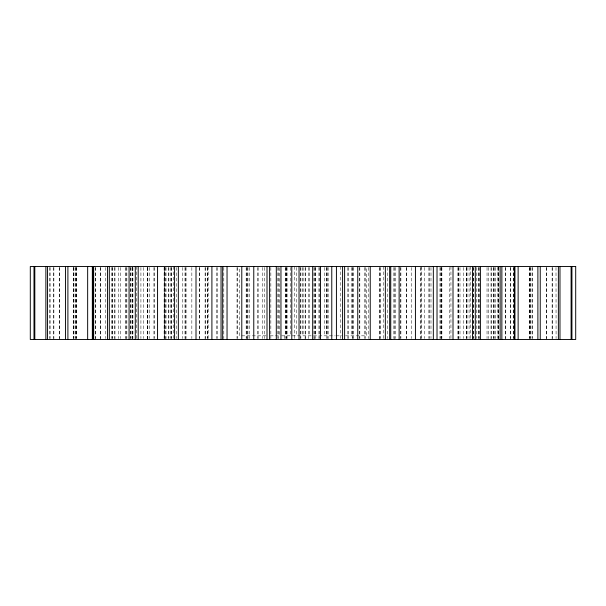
<?xml version="1.0" encoding="UTF-8"?>
<svg xmlns="http://www.w3.org/2000/svg" width="606" height="606" viewBox="0 0 606 606"><rect width="100%" height="100%" fill="white"/><g stroke="black" fill="none" stroke-linecap="round" stroke-linejoin="round"><path stroke-width="0.45" stroke-dasharray="3.03 2.27" d="M265.966 335.838L239.65 335.838L239.65 267.458M270.117 335.838L279.245 335.838L279.222 267.458M281.676 335.838L335.209 335.838M336.133 335.838L341.837 335.838M345.602 335.838L366.35 335.838L366.35 267.458M556.005 267.451L556.081 338.549M552.202 267.451L552.202 338.549M552.134 267.451L552.134 339.481M546.498 267.451L546.498 339.481M546.347 267.451L546.347 338.549M532.651 267.451L532.704 338.549M532.053 267.451L532.053 338.549M530.303 267.451L530.303 338.549M530.136 267.451L530.136 338.549M529.508 267.451L529.508 338.549M529.296 267.451L529.296 338.549M513.547 267.451L513.547 338.549M513.267 267.451L513.267 338.549M510.532 267.451L510.532 339.481M510.252 267.451L510.252 338.549M505.639 267.451L505.639 339.481M505.366 267.451L505.366 338.549M498.594 267.451L498.594 338.549M498.367 267.451L498.321 338.549M498.026 266.519L498.026 338.549M497.965 267.451L497.965 338.549M495.761 267.451L495.761 338.549M494.799 267.451L494.799 338.549M493.519 267.451L493.519 338.549M493.276 267.451L493.276 338.549M491.284 267.451L491.284 338.549M491.012 267.451L491.012 339.481M488.663 267.451L488.663 338.549M487.035 267.451L487.035 338.549M479.141 267.451L479.141 338.549M478.952 267.451L478.952 338.549M478.202 267.451L478.202 338.549M476.657 267.451L476.657 338.549M473.725 267.451L473.725 338.549M473.468 267.451L473.468 338.549M470.635 266.519L470.68 338.549M469.082 267.451L469.082 338.549M467.044 267.451L467.044 338.549M466.711 267.451L466.711 338.549M466.355 267.451L466.355 338.549M463.552 267.451L463.552 338.549M459.984 267.451L459.984 338.549M458.507 267.451L458.507 338.549M458.181 267.451L458.181 339.481M457.924 267.451L457.924 338.549M450.94 266.519L450.94 338.549M449.713 267.451L449.713 338.549M441.888 267.451L441.888 338.549M441.516 267.451L441.569 338.549M441.198 267.451L441.198 338.549M440.342 267.451L440.342 338.549M439.971 267.451L439.971 338.549M430.987 267.451L430.987 338.549M429.169 267.451L429.169 338.549M428.927 267.451L428.927 338.549M424.488 267.451L424.488 338.549M421.208 266.519L421.208 338.549M421.003 267.451L421.003 338.549M420.64 267.451L420.64 339.481M411.262 267.451L411.262 338.549M406.74 267.451L406.74 338.549M406.331 267.451L406.331 338.549M400.899 267.451L400.899 338.549M400.498 267.451L400.498 338.549M395.37 267.451L395.37 338.549M394.264 267.451L394.264 339.481M393.862 267.451L393.862 338.549M387.408 267.451L387.408 338.549M383.454 266.519L383.454 338.549M380.227 267.451L380.227 338.549M379.917 267.451L379.917 338.549M379.515 267.451L379.515 339.481M368.607 267.451L368.607 338.549M365.479 267.451L365.479 338.549M364.373 267.451L364.373 338.549M359.835 267.451L359.835 338.549M359.419 267.451L359.419 338.549M353.495 267.451L353.495 338.549M352.874 267.451L352.874 338.549M352.45 267.451L352.45 338.549M351.306 267.458L351.283 335.838M348.253 267.451L348.253 338.549M347.836 267.451L347.836 338.549M340.269 266.519L340.269 338.549M328.141 267.451L328.141 338.549M327.695 267.451L327.695 338.549M326.687 267.458L326.664 335.838M326.308 267.451L326.308 338.549M324.233 267.458L324.218 335.838M319.354 267.451L319.354 338.549M318.915 267.451L318.915 338.549M315.484 267.451L315.484 338.549M315.249 267.458L315.226 335.838M314.378 267.451L314.378 339.481M313.953 267.451L313.953 338.549M309.325 267.458L309.302 335.838M308.227 267.451L308.227 338.549M305.56 267.451L305.56 338.549M305.129 267.451L305.129 339.481M302.97 267.458L302.97 335.838M302.947 267.458L302.947 335.838M300.871 267.451L300.871 338.549M300.44 267.451L300.44 338.549M296.614 267.458L296.592 335.838M294.584 266.519L294.584 338.549M290.668 267.458L290.691 335.838M287.085 267.451L287.085 338.549M286.774 267.451L286.774 338.549M286.646 267.451L286.646 338.549M285.577 267.458L285.6 335.838M285.517 267.451L285.517 338.549M284.759 335.838L284.759 338.572M278.305 267.451L278.305 338.549M277.859 267.451L277.859 338.549M270.852 267.451L270.852 338.549M264.678 267.451L264.678 338.549M262.648 267.451L262.648 338.549M258.164 267.451L258.164 338.549M257.747 267.451L257.747 338.549M249.52 267.451L249.52 338.549M247.937 267.451L247.937 338.549M247.521 267.451L247.521 339.481M246.581 267.451L246.581 338.549M246.165 267.451L246.165 338.549M237.393 267.451L237.393 338.549M237.037 267.451L237.007 338.549M223.811 267.451L223.811 338.549M217.622 267.451L217.622 338.549M216.531 267.451L216.531 338.549M208.138 266.519L208.138 338.549M207.729 267.451L207.661 338.549M207.328 267.451L207.267 338.549M205.502 267.451L205.502 338.549M205.101 267.451L205.101 339.481M199.669 267.451L199.669 338.549M199.26 267.451L199.26 338.549M191.844 267.451L191.844 338.549M186.065 267.451L186.065 338.549M185.36 267.451L185.36 339.481M184.997 267.451L184.997 338.549M182.785 267.451L182.785 338.549M176.285 267.451L176.285 338.549M173.271 266.519L173.271 338.549M171.703 267.451L171.703 338.549M171.346 267.451L171.346 338.549M170.256 267.451L170.256 338.549M168.869 267.451L168.869 338.549M168.498 267.451L168.498 338.549M166.029 267.451L166.029 338.549M165.658 267.451L165.658 339.481M164.802 267.451L164.802 338.549M164.112 267.451L164.112 338.549M154.265 267.451L154.265 338.549M153.939 267.451L153.939 338.549M149.349 267.451L149.349 338.549M147.819 267.451L147.819 339.481M147.493 267.451L147.493 338.549M147.281 267.451L147.281 338.549M143.72 267.451L143.72 338.549M140.918 267.451L140.918 338.549M136.638 266.519L136.638 338.549M132.919 267.451L132.919 338.549M132.532 267.451L132.532 338.549M132.275 267.451L132.275 338.549M131.979 267.451L131.949 338.549M130.714 267.451L130.714 338.549M130.388 267.451L130.388 338.549M126.859 267.451L126.859 338.549M126.078 267.451L126.078 339.481M125.753 267.451L125.753 338.549M120.238 267.451L120.238 338.549M118.602 267.451L118.602 338.549M114.989 267.451L114.989 339.481M114.716 267.451L114.716 338.549M112.724 267.451L112.724 338.549M112.481 267.451L112.474 338.549M111.512 267.451L111.512 338.549M105.406 267.451L105.406 338.549M100.634 267.451L100.634 338.549M100.361 267.451L100.361 339.481M95.748 267.451L95.748 338.549M95.468 267.451L95.468 339.481M76.704 267.451L76.704 338.549M76.492 267.451L76.492 338.549M75.864 267.451L75.864 338.549M75.697 267.451L75.697 338.549M73.947 267.451L73.947 338.549M73.349 267.451L73.349 338.549M73.296 267.451L73.296 338.549M59.653 267.451L59.653 338.549M59.502 267.451L59.502 339.481M53.866 267.451L53.866 339.481M53.798 267.451L53.798 338.549M49.995 267.451L49.995 338.549M49.919 267.451L49.919 338.549M164.484 338.549L164.484 267.451L164.431 338.549"/><path stroke-width="0.91" d="M571.928 266.519L571.928 339.481M571.11 266.519L571.11 339.481M559.982 266.519L559.982 339.481M558.376 266.519L558.376 339.481M540.234 266.519L540.234 339.481M537.886 266.519L537.886 339.481M518.13 266.519L518.13 339.481M514.941 266.519L514.941 339.481M514.388 266.519L514.388 339.481M501.866 266.519L501.866 339.481M500.132 266.519L500.132 339.481M480.406 266.519L480.406 339.481M475.293 266.519L475.293 339.481M472.491 266.519L472.491 339.481M453.008 266.519L453.008 339.481M437.017 266.519L437.017 339.481M433.335 266.519L433.335 339.481M415.428 266.519L415.428 339.481M399.127 266.519L399.127 339.481M390.741 266.519L390.741 339.481M389.65 266.519L389.65 339.481M385.34 266.519L385.34 339.481M370.236 266.519L370.236 339.481M357.752 266.519L357.752 339.481M344.625 266.519L344.625 339.481M342.587 266.519L342.587 339.481M336.421 266.519L336.421 339.481M331.777 266.519L331.777 339.481M320.498 266.519L320.498 339.481M312.681 266.519L312.681 339.481M299.038 266.519L299.038 339.481M291.789 266.519L291.789 339.481M280.957 266.519L280.957 339.481M276.298 266.519L276.298 339.481M269.609 266.519L269.609 339.481M267.004 266.519L267.004 339.481M253.77 266.519L253.77 339.481M241.786 266.519L241.786 339.481M227.045 266.519L227.045 339.481M222.682 266.519L222.682 339.481M221.046 266.519L221.046 339.481M211.903 266.519L211.903 339.481M196.011 266.519L196.011 339.481M178.346 266.519L178.346 339.481M174.589 266.519L174.589 339.481M157.56 266.519L157.56 339.481M138.191 266.519L138.191 339.481M135.282 266.519L135.282 339.481M129.07 266.519L129.07 339.481M109.307 266.519L109.307 339.481M107.451 266.519L107.451 339.481M93.665 266.519L93.665 339.481M92.991 266.519L92.991 339.481M92.332 266.519L92.332 339.481M87.658 266.519L87.658 339.481M67.902 266.519L67.902 339.481M65.554 266.519L65.554 339.481M47.473 266.519L47.473 339.481M45.874 266.519L45.874 339.481M34.815 266.519L34.815 339.481M33.997 266.519L33.997 339.481M575.7 266.519L30.3 266.519L30.3 339.481L575.7 339.481L575.7 266.519"/></g></svg>
